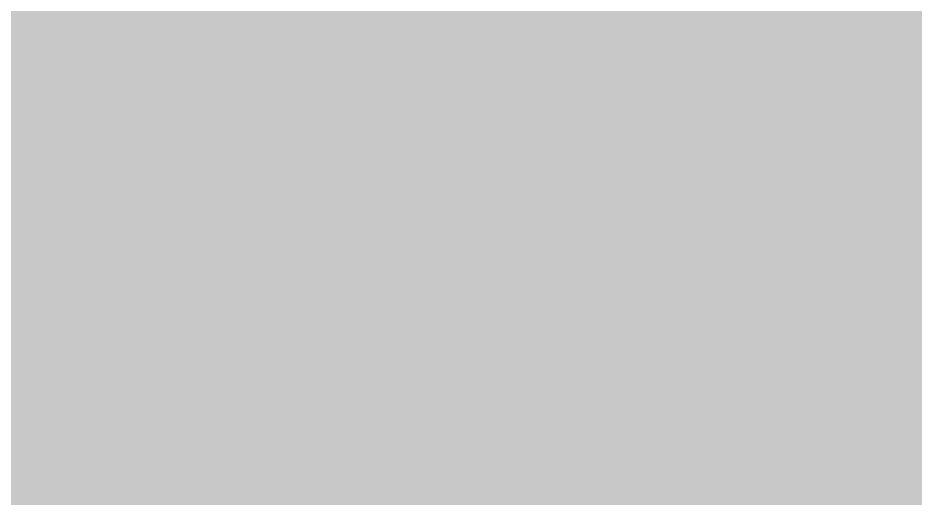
# Model space of a CAD drawing. Header units: millimetres. Extents: x 1680 to 166026, y 35966 to 91121.
# Drawn here: x 44867.7 to 45167.5, y 56473.5 to 56633.9 of the extents above; entities that cross this region are included whole.
import ezdxf

# ---------------------------------------------------------------- set-up
doc = ezdxf.new("R2010")
doc.units = ezdxf.units.MM
doc.layers.add('A-AREA-PATT', color=32, linetype='Continuous', lineweight=18)

msp = doc.modelspace()

# ---------------------------------------------------------------- hatches: boundary and pattern name
at = {"layer": 'A-AREA-PATT'}
h = msp.add_hatch(color=41, dxfattribs=at)
h.paths.add_polyline_path([(46504.63, 56421.24), (46504.63, 58821.24), (45324.8, 58821.24), (45324.8, 58818.31), (45804.77, 58818.31), (45804.77, 58817.19), (45807.1, 58812.43), (45807.12, 58811.55), (45806.58, 58363.75), (45806.25, 58362.92), (45801.81, 58358.9), (45798.15, 58358.33), (45796.31, 58358.32), (45404.64, 58358.32), (45404.64, 58347.72), (45204.65, 58347.72), (45204.65, 58358.32), (44807.75, 58358.79), (44803.16, 58362.64), (44802.31, 58365.28), (44802.14, 58368.32), (44802.28, 58813.57), (44804.64, 58818.31), (45284.15, 58818.31), (45284.15, 58821.24), (44704.63, 58821.24), (44704.63, 56421.24), (46414.65, 56421.24)], flags=0)
h.paths.add_polyline_path([(46414.65, 56674.25), (46388.37, 56674.59), (46388.37, 56695.15), (46391.84, 56695.15), (46391.47, 56756.41), (46377.15, 56755.91), (46373.48, 56742.75), (46365.77, 56728.34), (46359.16, 56719.6), (46351.35, 56713.32), (46342.26, 56709.08), (46332.42, 56707.13), (46317.7, 56707.13), (46308.7, 56708.53), (46300.11, 56712.68), (46292.28, 56719.37), (46284.53, 56730.5), (46280.3, 56739.16), (46276.67, 56751.38), (46274.85, 56765.2), (46274.91, 56777.78), (46276.87, 56790.81), (46280.63, 56802.94), (46286.02, 56813.65), (46182.23, 56813.65), (46174.25, 56776.51), (46157.16, 56742.58), (46132.07, 56714.06), (46100.6, 56692.78), (46064.79, 56680.13), (46026.94, 56676.9), (45989.5, 56683.33), (45954.89, 56698.98), (45925.34, 56722.85), (45902.76, 56753.4), (45888.62, 56788.66), (45883.82, 56826.34), (45888.67, 56864.01), (45902.86, 56899.25), (45925.47, 56929.77), (45955.05, 56953.61), (45989.68, 56969.21), (46027.13, 56975.59), (46064.97, 56972.32), (46100.77, 56959.62), (46132.21, 56938.3), (46157.27, 56909.74), (46174.31, 56875.8), (46182.25, 56838.65), (46391.46, 56838.65), (46391.46, 56957.73), (46388.09, 56957.73), (46388.37, 56978.28), (46391.89, 56978.63), (46429.15, 56978.63), (46429.99, 56919.22), (46431.44, 56917.77), (46433.42, 56917.24), (46445.15, 56917.1), (46445.15, 56912.15), (46447.75, 56912.15), (46447.75, 56916.43), (46464.75, 56916.43), (46464.75, 56912.18), (46466.78, 56912.18), (46466.78, 56933.94), (46468.41, 56935.41), (46494.65, 56935.41), (46494.65, 56866.47), (46468.41, 56866.47), (46466.78, 56868.1), (46466.78, 56889.84), (46464.75, 56889.84), (46464.75, 56885.86), (46447.75, 56885.86), (46447.75, 56889.83), (46445.15, 56889.83), (46445.15, 56885.68), (46440.22, 56885.23), (46438.85, 56883.66), (46438.67, 56882.27), (46438.68, 56838.65), (46476.72, 56838.65), (46476.72, 56865.46), (46494.65, 56866.19), (46494.65, 56786.04), (46485.47, 56786.26), (46476.72, 56786.83), (46476.72, 56813.65), (46441.48, 56813.65), (46441.53, 56786.31), (46446.48, 56785.01), (46450.98, 56781.87), (46453.79, 56782.9), (46455.38, 56783.56), (46459.32, 56783.78), (46462.98, 56783.42), (46466.05, 56781.43), (46466.81, 56780.75), (46467.12, 56784.5), (46468.41, 56785.78), (46494.65, 56785.78), (46494.65, 56716.69), (46478.79, 56716.69), (46485.47, 56685.97), (46484.34, 56683.27), (46481.91, 56680.6), (46479.68, 56679.67), (46475.97, 56679.83), (46472.8, 56681.77), (46470.96, 56685), (46466.73, 56702.35), (46449.73, 56736.43), (46447.67, 56736.43), (46447.67, 56740.43), (46445.15, 56740.43), (46445.15, 56735.69), (46431.69, 56735.05), (46430.2, 56733.56), (46429.65, 56731.53), (46429.15, 56674.25)], flags=0)
h.paths.add_polyline_path([(46466.73, 56768.43), (46466.73, 56772.32), (46466.11, 56771.06)], flags=0)
h.paths.add_polyline_path([(46391.48, 56785.14), (46391.48, 56813.65), (46365.94, 56813.65), (46372.71, 56800.13), (46377.15, 56785.68), (46378.76, 56785.62)], flags=0)
h.paths.add_polyline_path([(46161.58, 58084), (46146.31, 58084.05), (46131.08, 58085.21), (46115.98, 58087.48), (46101.08, 58090.83), (46086.47, 58095.26), (46072.21, 58100.74), (46058.39, 58107.24), (46045.08, 58114.73), (46032.35, 58123.16), (46020.27, 58132.5), (46003.57, 58148.21), (45998.29, 58153.68), (45988.52, 58165.42), (45979.62, 58177.83), (45971.65, 58190.85), (45964.64, 58204.42), (45958.64, 58218.47), (45953.68, 58232.91), (45949.78, 58247.67), (45946.96, 58262.68), (45945.24, 58277.86), (45944.62, 58293.99), (45939.23, 58653.18), (45926.51, 58653.22), (45922.74, 58654.36), (45920.86, 58656.23), (45919.63, 58660.11), (45918.76, 58808.69), (45919.73, 58810.45), (45922, 58812.33), (45926.51, 58813.12), (45936.84, 58813.12), (45936.84, 58818.12), (46372.5, 58818.12), (46372.5, 58813.12), (46384.19, 58813.12), (46387.7, 58812.17), (46390.8, 58808.24), (46391.18, 58806.05), (46389.22, 58657.52), (46387.91, 58655.38), (46387.31, 58654.79), (46381.7, 58653.05), (46370.03, 58653.05), (46364.35, 58277.86), (46362.61, 58262.68), (46359.76, 58247.67), (46355.82, 58232.91), (46350.83, 58218.47), (46344.79, 58204.42), (46337.75, 58190.85), (46329.73, 58177.83), (46318.93, 58163.18), (46305.7, 58148.21), (46300.29, 58142.69), (46287.94, 58131.62), (46275.79, 58122.37), (46259, 58111.8), (46249.65, 58106.61), (46235.79, 58100.2), (46221.5, 58094.82), (46206.85, 58090.49), (46191.93, 58087.23), (46176.81, 58085.06), (46162.3, 58084.05)], flags=0)

doc.saveas('drawing.dxf')
